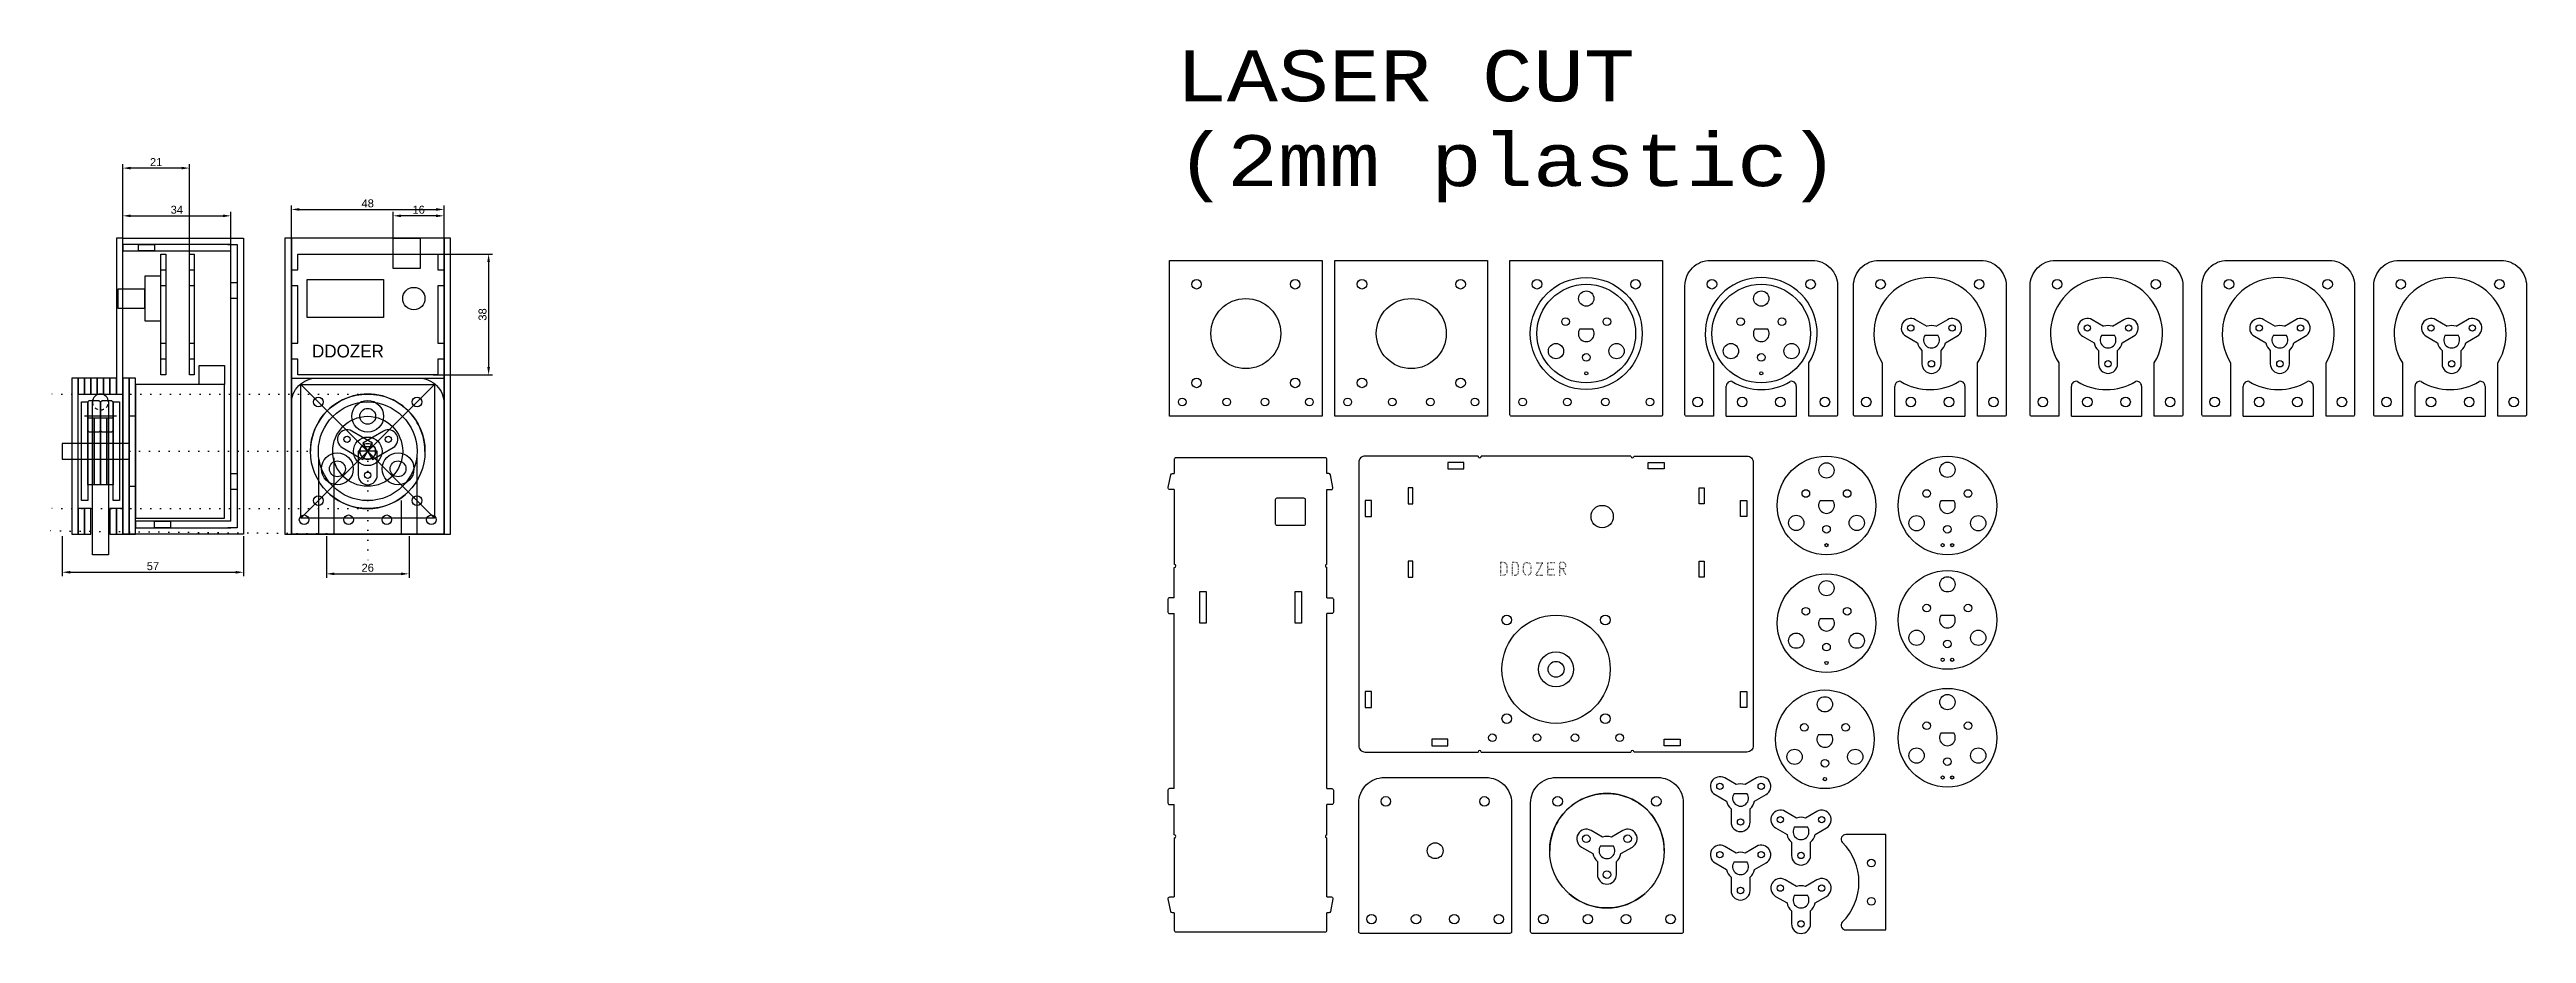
# Model space of a CAD drawing. Header units: millimetres. Extents: x 806 to 1585, y 1127 to 1405.
import ezdxf

# ---------------------------------------------------------------- set-up
doc = ezdxf.new("R2010")
doc.units = ezdxf.units.MM
doc.linetypes.add('ACAD_ISO07W100', pattern=[3, 0, -3])
doc.linetypes.add('JIS_02_1.0', pattern=[2, 1, -1])
for name, color, linetype in [('Body', 7, 'Continuous'), ('ELECTRICAL', 3, 'Continuous'), ('GLASS', 4, 'Continuous'), ('PUMP', 1, 'Continuous'), ('PVC', 253, 'Continuous')]:
    doc.layers.add(name, color=color, linetype=linetype)
doc.styles.get("Standard").update_dxf_attribs({"font": 'arial.ttf'})
doc.dimstyles.new('ISO-25', dxfattribs={"dimtxt": 2.5, "dimasz": 2.5, "dimexe": 1.25, "dimexo": 0.625, "dimtad": 1, "dimtxsty": 'Standard', "dimcen": 2.5, "dimadec": 0, "dimazin": 0, "dimtfac": 1, "dimtmove": 0, "dimatfit": 3, "dimfxl": 1, "dimarcsym": 0})

# ---------------------------------------------------------------- blocks, each defined once
blk = doc.blocks.new('*U28')
at = {"layer": 'PVC', "linetype": 'ByBlock'}
for radius in [5, 2.5]:
    blk.add_circle((0, 0), radius, dxfattribs=at)
blk = doc.blocks.new('*U29')
at = {"layer": 'PVC', "color": 0, "linetype": 'ByBlock', "lineweight": -2, "transparency": 16777216}
blk.add_blockref('*U28', (906, 1290), dxfattribs=at)
for p, rotation in [((896.47, 1273.5), 120), ((915.53, 1273.5), 240)]:
    blk.add_blockref('*U28', p, dxfattribs=dict(at, rotation=rotation))
blk = doc.blocks.new('*D51')
at = {"layer": 'Defpoints', "color": 0, "linetype": 'ByBlock', "lineweight": -2, "transparency": 16777216}
for p, q in [((829, 1338.62), (829, 1369.25)), ((847.5, 1368), (831.5, 1368)), ((850, 1338.62), (850, 1369.25))]:
    blk.add_line(p, q, dxfattribs=at)
at = {"layer": 'Defpoints', "color": 0, "linetype": 'ByBlock', "transparency": 16777216}
for p in [(829, 1368), (829, 1338), (850, 1338)]:
    blk.add_point(p, dxfattribs=at)
for points in [[(831.5, 1368.42), (831.5, 1367.58), (829, 1368)], [(847.5, 1368.42), (847.5, 1367.58), (850, 1368)]]:
    blk.add_solid(points, dxfattribs=at)
at = {"layer": 'Defpoints', "color": 0, "linetype": 'ByBlock', "transparency": 16777216, "insert": (839.5, 1369.88), "char_height": 2.5, "attachment_point": 5}
blk.add_mtext('21', dxfattribs=at)
blk = doc.blocks.new('*D52')
at = {"layer": 'Defpoints', "color": 0, "linetype": 'ByBlock', "lineweight": -2, "transparency": 16777216}
for p, q in [((882, 1345.62), (882, 1356.25)), ((884.5, 1355), (927.5, 1355)), ((930, 1345.62), (930, 1356.25))]:
    blk.add_line(p, q, dxfattribs=at)
at = {"layer": 'Defpoints', "color": 0, "linetype": 'ByBlock', "transparency": 16777216}
for p in [(930, 1355), (882, 1345), (930, 1345)]:
    blk.add_point(p, dxfattribs=at)
for points in [[(884.5, 1355.42), (884.5, 1354.58), (882, 1355)], [(927.5, 1355.42), (927.5, 1354.58), (930, 1355)]]:
    blk.add_solid(points, dxfattribs=at)
at = {"layer": 'Defpoints', "color": 0, "linetype": 'ByBlock', "transparency": 16777216, "insert": (906, 1356.9), "char_height": 2.5, "attachment_point": 5}
blk.add_mtext('48', dxfattribs=at)
blk = doc.blocks.new('*D53')
at = {"layer": 'Defpoints', "color": 0, "linetype": 'ByBlock', "lineweight": -2, "transparency": 16777216}
for p, q in [((926.62, 1341), (945.25, 1341)), ((944, 1338.5), (944, 1305.5)), ((926.62, 1303), (945.25, 1303))]:
    blk.add_line(p, q, dxfattribs=at)
at = {"layer": 'Defpoints', "color": 0, "linetype": 'ByBlock', "transparency": 16777216}
for p in [(926, 1341), (926, 1303), (944, 1303)]:
    blk.add_point(p, dxfattribs=at)
for points in [[(943.58, 1338.5), (944.42, 1338.5), (944, 1341)], [(943.58, 1305.5), (944.42, 1305.5), (944, 1303)]]:
    blk.add_solid(points, dxfattribs=at)
at = {"layer": 'Defpoints', "color": 0, "linetype": 'ByBlock', "transparency": 16777216, "insert": (942.1, 1322), "char_height": 2.5, "attachment_point": 5, "rotation": 90}
blk.add_mtext('38', dxfattribs=at)
blk = doc.blocks.new('*D54')
at = {"layer": 'Defpoints', "color": 0, "linetype": 'ByBlock', "lineweight": -2, "transparency": 16777216}
for p, q in [((914, 1345.12), (914, 1354.25)), ((927.5, 1353), (916.5, 1353)), ((930, 1345.12), (930, 1354.25))]:
    blk.add_line(p, q, dxfattribs=at)
at = {"layer": 'Defpoints', "color": 0, "linetype": 'ByBlock', "transparency": 16777216}
for p in [(914, 1353), (914, 1344.5), (930, 1344.5)]:
    blk.add_point(p, dxfattribs=at)
for points in [[(916.5, 1353.42), (916.5, 1352.58), (914, 1353)], [(927.5, 1353.42), (927.5, 1352.58), (930, 1353)]]:
    blk.add_solid(points, dxfattribs=at)
at = {"layer": 'Defpoints', "color": 0, "linetype": 'ByBlock', "transparency": 16777216, "insert": (922, 1354.9), "char_height": 2.5, "attachment_point": 5}
blk.add_mtext('16', dxfattribs=at)
blk = doc.blocks.new('*D57')
at = {"layer": 'Defpoints', "color": 0, "linetype": 'ByBlock', "transparency": 16777216}
for p in [(863, 1353), (829, 1339), (863, 1339)]:
    blk.add_point(p, dxfattribs=at)
at = {"layer": 'GLASS', "color": 0, "linetype": 'ByBlock', "lineweight": -2, "transparency": 16777216}
for p, q in [((829, 1339.62), (829, 1354.25)), ((831.5, 1353), (860.5, 1353)), ((863, 1339.62), (863, 1354.25))]:
    blk.add_line(p, q, dxfattribs=at)
at = {"layer": 'GLASS', "color": 0, "linetype": 'ByBlock', "transparency": 16777216}
for points in [[(831.5, 1353.42), (831.5, 1352.58), (829, 1353)], [(860.5, 1353.42), (860.5, 1352.58), (863, 1353)]]:
    blk.add_solid(points, dxfattribs=at)
at = {"layer": 'GLASS', "color": 0, "linetype": 'ByBlock', "transparency": 16777216, "insert": (846, 1354.9), "char_height": 2.5, "attachment_point": 5}
blk.add_mtext('34', dxfattribs=at)
blk = doc.blocks.new('*U66')
at = {"layer": 'PUMP', "linetype": 'ByBlock'}
blk.add_line((0, 0), (-0.1, 0), dxfattribs=at)
blk = doc.blocks.new('*U67')
at = {"layer": 'GLASS', "color": 0, "linetype": 'ByBlock', "lineweight": -2, "transparency": 16777216}
for p in [(888.58, 1151.92), (888.98, 1151.92), (889.38, 1151.92)]:
    blk.add_blockref('*U66', p, dxfattribs=at)
for p, rotation in [((888.51, 1151.6), 90), ((888.51, 1151.2), 90), ((888.51, 1150.8), 90), ((888.51, 1150.4), 90), ((888.51, 1150), 90), ((888.51, 1149.6), 90), ((888.51, 1149.2), 90), ((888.51, 1148.8), 90), ((888.51, 1148.4), 90), ((888.51, 1148), 90), ((889.26, 1148), 180), ((889.66, 1148.01), 199.617879408115), ((889.78, 1151.87), 340.310247391913), ((890.03, 1148.14), 199.617879408115), ((890.15, 1151.74), 340.310247391913), ((890.36, 1148.36), 225.1134568408291), ((890.43, 1151.46), 299.1295564870068), ((890.56, 1148.7), 240.9240168797108), ((890.58, 1151.1), 270), ((890.58, 1150.7), 270), ((890.58, 1150.3), 270), ((890.58, 1149.9), 270), ((890.58, 1149.5), 270), ((890.58, 1149.1), 270)]:
    blk.add_blockref('*U66', p, dxfattribs=dict(at, rotation=rotation))
blk = doc.blocks.new('*U68')
at = {"layer": 'PUMP', "linetype": 'ByBlock'}
blk.add_line((0, 0.1), (0, 0), dxfattribs=at)
blk = doc.blocks.new('*U69')
at = {"layer": 'GLASS', "color": 0, "linetype": 'ByBlock', "lineweight": -2, "transparency": 16777216}
for p in [(892.15, 1151.6), (892.15, 1151.2), (892.15, 1150.8), (892.15, 1150.4), (892.15, 1150), (892.15, 1149.6), (892.15, 1149.2), (892.15, 1148.8), (892.15, 1148.4), (892.15, 1148)]:
    blk.add_blockref('*U68', p, dxfattribs=at)
for p, rotation in [((892.23, 1151.92), 270), ((892.63, 1151.92), 270), ((892.9, 1148), 90.00000000000014), ((893.03, 1151.92), 270), ((893.3, 1148.01), 109.6178794081151), ((893.42, 1151.87), 250.3102473919131), ((893.68, 1148.14), 109.6178794081151), ((893.8, 1151.74), 250.3102473919131), ((894, 1148.36), 135.0000000000001), ((894.07, 1151.46), 209.0331690909023), ((894.2, 1148.7), 151.0202923020782), ((894.23, 1151.1), 180), ((894.23, 1150.7), 180), ((894.23, 1150.3), 180), ((894.23, 1149.9), 180), ((894.23, 1149.5), 180), ((894.23, 1149.1), 180)]:
    blk.add_blockref('*U68', p, dxfattribs=dict(at, rotation=rotation))
blk = doc.blocks.new('*U70')
at = {"layer": 'PUMP', "linetype": 'ByBlock'}
blk.add_line((0, 0), (0.09, 0.03), dxfattribs=at)
blk = doc.blocks.new('*U71')
at = {"layer": 'GLASS', "color": 0, "linetype": 'ByBlock', "lineweight": -2, "transparency": 16777216}
for p, rotation in [((895.8, 1150.7), 90.00000000000001), ((895.8, 1150.3), 90.00000000000001), ((895.8, 1149.9), 90.00000000000001), ((895.8, 1149.5), 90.00000000000001), ((895.8, 1149.1), 90.00000000000001), ((895.83, 1151.09), 70.31024739191305), ((895.88, 1148.71), 109.689752608087), ((895.97, 1151.47), 70.31024739191305), ((896.03, 1148.35), 134.886543159171), ((896.24, 1151.75), 19.68975260808699), ((896.36, 1148.14), 160.382120591885), ((896.62, 1151.88), 19.68975260808699), ((896.74, 1148), 160.382120591885), ((897.28, 1148.07), 199.617879408115), ((897.39, 1151.81), 340.310247391913), ((897.65, 1148.21), 225.1134568408457), ((897.74, 1151.63), 314.8865431591543), ((897.88, 1148.53), 250.3102473919131), ((897.92, 1151.28), 289.689752608087), ((898.02, 1148.9), 250.3102473919131), ((898.03, 1150.9), 270), ((898.03, 1150.5), 270), ((898.03, 1150.1), 270), ((898.03, 1149.7), 270), ((898.03, 1149.3), 270)]:
    blk.add_blockref('*U70', p, dxfattribs=dict(at, rotation=rotation))
blk.add_blockref('*U70', (897.01, 1151.92), dxfattribs=at)
blk = doc.blocks.new('*U72')
at = {"layer": 'PUMP', "linetype": 'ByBlock'}
blk.add_line((0.1, -0.02), (0.2, -0.02), dxfattribs=at)
blk = doc.blocks.new('*U73')
at = {"layer": 'GLASS', "color": 0, "linetype": 'ByBlock', "lineweight": -2, "transparency": 16777216, "rotation": 240.335777341579}
for p in [(899.77, 1148.3), (899.97, 1148.65), (900.16, 1149), (900.36, 1149.34), (900.56, 1149.69), (900.76, 1150.04), (900.96, 1150.39), (901.15, 1150.73), (901.35, 1151.08), (901.55, 1151.43), (901.75, 1151.78)]:
    blk.add_blockref('*U72', p, dxfattribs=at)
at = {"layer": 'GLASS', "color": 0, "linetype": 'ByBlock', "lineweight": -2, "transparency": 16777216}
for p in [(899.6, 1151.92), (899.65, 1148), (900, 1151.92), (900.05, 1148), (900.4, 1151.92), (900.45, 1148), (900.8, 1151.92), (900.85, 1148), (901.2, 1151.92), (901.25, 1148), (901.6, 1151.92), (901.65, 1148)]:
    blk.add_blockref('*U72', p, dxfattribs=at)
blk = doc.blocks.new('*U58')
at = {"layer": 'PUMP', "linetype": 'ByBlock'}
blk.add_line((0.1, 0), (0, 0), dxfattribs=at)
blk = doc.blocks.new('*U59')
at = {"layer": 'GLASS', "color": 0, "linetype": 'ByBlock', "lineweight": -2, "transparency": 16777216}
for p, rotation in [((903.47, 1151.92), 180), ((903.4, 1151.6), 270), ((903.4, 1151.2), 270), ((903.4, 1150.8), 270), ((903.4, 1150.4), 270), ((903.4, 1150), 270), ((903.4, 1149.6), 270), ((903.4, 1149.2), 270), ((903.4, 1148.8), 270), ((903.4, 1148.4), 270), ((903.87, 1151.92), 180), ((904.27, 1151.92), 180), ((904.67, 1151.92), 180), ((905.07, 1151.92), 180), ((905.47, 1151.92), 180)]:
    blk.add_blockref('*U58', p, dxfattribs=dict(at, rotation=rotation))
for p in [(903.4, 1148), (903.8, 1148), (904.2, 1148), (904.6, 1148), (905, 1148), (905.4, 1148)]:
    blk.add_blockref('*U58', p, dxfattribs=at)
blk = doc.blocks.new('*U60')
at = {"layer": 'PUMP', "linetype": 'ByBlock'}
blk.add_line((0.1, 0.02), (0.2, 0.02), dxfattribs=at)
blk = doc.blocks.new('*U61')
at = {"layer": 'GLASS', "color": 0, "linetype": 'ByBlock', "lineweight": -2, "transparency": 16777216}
for p in [(903.4, 1149.88), (903.8, 1149.88), (904.2, 1149.88), (904.6, 1149.88), (905, 1149.88)]:
    blk.add_blockref('*U60', p, dxfattribs=at)
blk = doc.blocks.new('*U62')
at = {"layer": 'PUMP', "linetype": 'ByBlock'}
blk.add_line((0, 0), (-0.1, 0), dxfattribs=at)
blk = doc.blocks.new('*U63')
at = {"layer": 'GLASS', "color": 0, "linetype": 'ByBlock', "lineweight": -2, "transparency": 16777216}
for p in [(907.12, 1151.92), (907.52, 1151.92), (907.92, 1151.92), (908.32, 1151.92)]:
    blk.add_blockref('*U62', p, dxfattribs=at)
for p, rotation in [((907.04, 1151.6), 90), ((907.04, 1151.2), 90), ((907.04, 1150.8), 90), ((907.04, 1150.4), 90), ((907.04, 1150), 90), ((907.04, 1149.6), 90), ((907.04, 1149.2), 90), ((907.04, 1148.8), 90), ((907.04, 1148.4), 90), ((907.04, 1148), 90), ((907.31, 1150.04), 180), ((907.71, 1150.04), 180), ((908.11, 1150.04), 180), ((908.49, 1150.12), 209.0759831202894), ((908.67, 1151.73), 330.9240168797107), ((908.81, 1150.36), 225.1134568408457), ((908.93, 1151.44), 299.1295564870068), ((909.03, 1150.69), 240.8704435129932), ((909.08, 1151.08), 270)]:
    blk.add_blockref('*U62', p, dxfattribs=dict(at, rotation=rotation))
blk = doc.blocks.new('*U64')
at = {"layer": 'PUMP', "linetype": 'ByBlock'}
blk.add_line((0, 0), (-0.1, 0.1), dxfattribs=at)
blk = doc.blocks.new('*U65')
at = {"layer": 'GLASS', "color": 0, "linetype": 'ByBlock', "lineweight": -2, "transparency": 16777216, "rotation": 180.5331100671386}
for p in [(907.98, 1150.04), (908.17, 1149.69), (908.36, 1149.34), (908.55, 1148.98), (908.74, 1148.63), (908.93, 1148.28)]:
    blk.add_blockref('*U64', p, dxfattribs=at)
blk = doc.blocks.new('*D85')
at = {"layer": 'Defpoints', "color": 0, "linetype": 'ByBlock', "transparency": 16777216}
for p in [(810, 1253), (867, 1253), (867, 1241)]:
    blk.add_point(p, dxfattribs=at)
at = {"layer": 'GLASS', "color": 0, "linetype": 'ByBlock', "lineweight": -2, "transparency": 16777216}
for p, q in [((810, 1252.38), (810, 1239.75)), ((867, 1252.38), (867, 1239.75)), ((812.5, 1241), (864.5, 1241))]:
    blk.add_line(p, q, dxfattribs=at)
at = {"layer": 'GLASS', "color": 0, "linetype": 'ByBlock', "transparency": 16777216}
for points in [[(812.5, 1241.42), (812.5, 1240.58), (810, 1241)], [(864.5, 1241.42), (864.5, 1240.58), (867, 1241)]]:
    blk.add_solid(points, dxfattribs=at)
at = {"layer": 'GLASS', "color": 0, "linetype": 'ByBlock', "transparency": 16777216, "insert": (838.5, 1242.9), "char_height": 2.5, "attachment_point": 5}
blk.add_mtext('57', dxfattribs=at)
blk = doc.blocks.new('*D86')
at = {"layer": 'Defpoints', "color": 0, "linetype": 'ByBlock', "transparency": 16777216}
for p in [(893, 1253), (919, 1253), (919, 1240.5)]:
    blk.add_point(p, dxfattribs=at)
at = {"layer": 'GLASS', "color": 0, "linetype": 'ByBlock', "lineweight": -2, "transparency": 16777216}
for p, q in [((893, 1252.38), (893, 1239.25)), ((919, 1252.38), (919, 1239.25)), ((895.5, 1240.5), (916.5, 1240.5))]:
    blk.add_line(p, q, dxfattribs=at)
at = {"layer": 'GLASS', "color": 0, "linetype": 'ByBlock', "transparency": 16777216}
for points in [[(895.5, 1240.92), (895.5, 1240.08), (893, 1240.5)], [(916.5, 1240.92), (916.5, 1240.08), (919, 1240.5)]]:
    blk.add_solid(points, dxfattribs=at)
at = {"layer": 'GLASS', "color": 0, "linetype": 'ByBlock', "transparency": 16777216, "insert": (906, 1242.4), "char_height": 2.5, "attachment_point": 5}
blk.add_mtext('26', dxfattribs=at)

msp = doc.modelspace()

# ---------------------------------------------------------------- linework, layer by layer
at = {"layer": 'Body', "linetype": 'ByBlock'}
msp.add_lwpolyline([(824.5, 1294.5), (824.5, 1246.5), (819.5, 1246.5), (819.5, 1294.5)], dxfattribs=at)
msp.add_arc((822, 1294.5), 2.5, 0, 180, dxfattribs=at)
at = {"layer": 'Body', "linetype": 'JIS_02_1.0'}
msp.add_arc((822, 1294.5), 2.5, 180, 0, dxfattribs=at)
at = {"layer": 'ELECTRICAL', "linetype": 'ByBlock'}
for points in [[(842.5, 1303), (841, 1303), (841, 1341), (842.5, 1341)], [(851.5, 1303), (850, 1303), (850, 1341), (851.5, 1341)], [(922.5, 1336.5), (914, 1336.5), (914, 1346), (922.5, 1346)], [(841, 1334), (836, 1334), (836, 1320), (841, 1320)], [(841, 1336), (842.5, 1336), (842.5, 1331), (841, 1331)], [(850, 1336), (851.5, 1336), (851.5, 1331), (850, 1331)], [(836, 1330), (827.5, 1330), (827.5, 1324), (836, 1324)], [(841, 1313), (842.5, 1313), (842.5, 1308), (841, 1308)], [(850, 1313), (851.5, 1313), (851.5, 1308), (850, 1308)]]:
    msp.add_lwpolyline(points, close=True, dxfattribs=at)
for points in [[(884, 1336), (884, 1341), (928, 1341), (928, 1336)], [(884, 1331), (882, 1331), (882, 1336), (884, 1336)], [(928, 1336), (930, 1336), (930, 1331), (928, 1331)], [(884, 1313), (884, 1331)], [(928, 1331), (928, 1313)], [(884, 1308), (882, 1308), (882, 1313), (884, 1313)], [(928, 1308), (928, 1303), (884, 1303), (884, 1308)], [(928, 1313), (930, 1313), (930, 1308), (928, 1308)]]:
    msp.add_lwpolyline(points, dxfattribs=at)
msp.add_circle((920.5, 1327), 3.5, dxfattribs=at)
at = {"layer": 'GLASS', "linetype": 'ByBlock'}
for p, q in [((1287, 1317.5), (1291, 1317.5)), ((1342, 1317.5), (1346, 1317.5)), ((1395.495, 1315.5), (1399.495, 1315.5)), ((1450.995, 1315.5), (1454.995, 1315.5)), ((1504.995, 1315.5), (1508.995, 1315.5)), ((1558.995, 1315.5), (1562.995, 1315.5)), ((904, 1280.5), (908, 1280.5)), ((1362.5, 1263.5), (1366.5, 1263.5)), ((1400.5, 1263.5), (1404.5, 1263.5)), ((1362.5, 1226.5), (1366.5, 1226.5)), ((1400.5, 1227.5), (1404.5, 1227.5)), ((1362, 1190), (1366, 1190)), ((1400.5, 1190.5), (1404.5, 1190.5)), ((1335.495, 1171.5), (1339.495, 1171.5)), ((1354.495, 1161), (1358.495, 1161)), ((1293.495, 1155), (1297.495, 1155)), ((1383.1, 1158.6), (1370.6, 1158.6)), ((1335.495, 1150), (1339.495, 1150)), ((1354.495, 1139.5), (1358.495, 1139.5))]:
    msp.add_line(p, q, dxfattribs=at)
at = {"layer": 'GLASS', "linetype": 'ACAD_ISO07W100'}
for p, q in [((906, 1297), (806.5, 1297)), ((906, 1279), (906, 1244.5)), ((905.5, 1253), (806, 1254)), ((906, 1261), (806.5, 1261))]:
    msp.add_line(p, q, dxfattribs=at)
at = {"layer": 'GLASS', "linetype": 'ByBlock'}
for points in [[(829, 1346), (827, 1346), (827, 1297), (829, 1297)], [(829, 1346), (867, 1346), (867, 1253), (829, 1253)], [(834, 1344), (839, 1344), (839, 1342), (834, 1342)], [(882, 1346), (880, 1346), (880, 1253), (882, 1253)], [(882, 1253), (930, 1253), (930, 1346), (882, 1346)], [(932, 1346), (930, 1346), (930, 1253), (932, 1253)], [(863, 1332), (865, 1332), (865, 1327), (863, 1327)], [(887, 1333), (911, 1333), (911, 1321), (887, 1321)], [(815, 1302), (813, 1302), (813, 1253), (815, 1253)], [(817, 1302), (815, 1302), (815, 1297), (817, 1297)], [(819, 1302), (817, 1302), (817, 1297), (819, 1297)], [(821, 1302), (819, 1302), (819, 1297), (821, 1297)], [(823, 1302), (821, 1302), (821, 1297), (823, 1297)], [(825, 1302), (823, 1302), (823, 1297), (825, 1297)], [(827, 1302), (825, 1302), (825, 1297), (827, 1297)], [(831, 1302), (829, 1302), (829, 1253), (831, 1253)], [(833, 1302), (831, 1302), (831, 1253), (833, 1253)], [(816, 1294.5), (818, 1294.5), (818, 1263.5), (816, 1263.5)], [(826, 1294.5), (828, 1294.5), (828, 1263.5), (826, 1263.5)], [(820, 1268.5), (818, 1268.5), (818, 1289.5), (820, 1289.5)], [(822, 1268.5), (820, 1268.5), (820, 1289.5), (822, 1289.5)], [(824, 1268.5), (822, 1268.5), (822, 1289.5), (824, 1289.5)], [(826, 1268.5), (824, 1268.5), (824, 1289.5), (826, 1289.5)], [(863, 1272), (865, 1272), (865, 1267), (863, 1267)], [(1250.5, 1275.5), (1245.5, 1275.5), (1245.5, 1273.5), (1250.5, 1273.5)], [(1308.5, 1275.5), (1313.5, 1275.5), (1313.5, 1273.5), (1308.5, 1273.5)], [(1221.5, 1263.5), (1219.5, 1263.5), (1219.5, 1258.5), (1221.5, 1258.5)], [(1234.5, 1267.5), (1233, 1267.5), (1233, 1262.5), (1234.5, 1262.5)], [(1324.5, 1267.5), (1326, 1267.5), (1326, 1262.5), (1324.5, 1262.5)], [(1337.5, 1263.5), (1339.5, 1263.5), (1339.5, 1258.5), (1337.5, 1258.5)], [(817, 1261), (815, 1261), (815, 1253), (817, 1253)], [(819, 1261), (817, 1261), (817, 1253), (819, 1253)], [(827, 1261), (825, 1261), (825, 1253), (827, 1253)], [(829, 1261), (827, 1261), (827, 1253), (829, 1253)], [(839, 1257), (844, 1257), (844, 1255), (839, 1255)], [(1234.5, 1244.5), (1233, 1244.5), (1233, 1239.5), (1234.5, 1239.5)], [(1324.5, 1244.5), (1326, 1244.5), (1326, 1239.5), (1324.5, 1239.5)], [(1167.5, 1235), (1169.5, 1235), (1169.5, 1225), (1167.5, 1225)], [(1197.5, 1235), (1199.5, 1235), (1199.5, 1225), (1197.5, 1225)], [(1221.5, 1203.5), (1219.5, 1203.5), (1219.5, 1198.5), (1221.5, 1198.5)], [(1337.5, 1203.5), (1339.5, 1203.5), (1339.5, 1198.5), (1337.5, 1198.5)], [(1245.5, 1188.5), (1240.5, 1188.5), (1240.5, 1186.5), (1245.5, 1186.5)], [(1313.5, 1188.5), (1318.5, 1188.5), (1318.5, 1186.5), (1313.5, 1186.5)]]:
    msp.add_lwpolyline(points, close=True, dxfattribs=at)
for points in [[(863, 1344), (829, 1344), (829, 1342), (863, 1342)], [(862, 1344), (865, 1344), (865, 1255), (862, 1255)], [(863, 1257), (863, 1342)], [(1158, 1301), (1158, 1339), (1206, 1339), (1206, 1301)], [(1210, 1301), (1210, 1339), (1258, 1339), (1258, 1301)], [(1265, 1301), (1265, 1339), (1313, 1339), (1313, 1301)], [(1396.09, 1318.275), (1392.5, 1320.348)], [(1402.49, 1320.348), (1398.9, 1318.275)], [(1451.59, 1318.275), (1448, 1320.348)], [(1457.99, 1320.348), (1454.4, 1318.275)], [(1505.59, 1318.275), (1502, 1320.348)], [(1511.99, 1320.348), (1508.4, 1318.275)], [(1559.59, 1318.275), (1556, 1320.348)], [(1565.99, 1320.348), (1562.4, 1318.275)], [(1389.5, 1315.152), (1393.09, 1313.079)], [(1394.495, 1310.646), (1394.495, 1306.5)], [(1400.495, 1306.5), (1400.495, 1310.646)], [(1401.9, 1313.079), (1405.49, 1315.152)], [(1445, 1315.152), (1448.59, 1313.079)], [(1449.995, 1310.646), (1449.995, 1306.5)], [(1455.995, 1306.5), (1455.995, 1310.646)], [(1457.4, 1313.079), (1460.99, 1315.152)], [(1499, 1315.152), (1502.59, 1313.079)], [(1503.995, 1310.646), (1503.995, 1306.5)], [(1509.995, 1306.5), (1509.995, 1310.646)], [(1511.4, 1313.079), (1514.99, 1315.152)], [(1553, 1315.152), (1556.59, 1313.079)], [(1557.995, 1310.646), (1557.995, 1306.5)], [(1563.995, 1306.5), (1563.995, 1310.646)], [(1565.4, 1313.079), (1568.99, 1315.152)], [(882, 1264), (882, 1302), (930, 1302), (930, 1264)], [(1203.5, 1290), (1158, 1290), (1158, 1301), (1158, 1301)], [(1206, 1301), (1206, 1301), (1206, 1290), (1203, 1290)], [(1255.5, 1290), (1210, 1290), (1210, 1301), (1210, 1301)], [(1258, 1301), (1258, 1301), (1258, 1290), (1255, 1290)], [(1329, 1306.793), (1329, 1290)], [(1359, 1290), (1359, 1306.793)], [(1382, 1306.793), (1382, 1290)], [(1412, 1290), (1412, 1306.793)], [(1437.5, 1306.793), (1437.5, 1290)], [(1467.5, 1290), (1467.5, 1306.793)], [(1491.5, 1306.793), (1491.5, 1290)], [(1521.5, 1290), (1521.5, 1306.793)], [(1545.5, 1306.793), (1545.5, 1290)], [(1575.5, 1290), (1575.5, 1306.793)], [(1333, 1290), (1333, 1299.5)], [(1355, 1299.5), (1355, 1290)], [(1386, 1290), (1386, 1299.5)], [(1408, 1299.5), (1408, 1290)], [(1441.5, 1290), (1441.5, 1299.5)], [(1463.5, 1299.5), (1463.5, 1290)], [(1495.5, 1290), (1495.5, 1299.5)], [(1517.5, 1299.5), (1517.5, 1290)], [(1549.5, 1290), (1549.5, 1299.5)], [(1571.5, 1299.5), (1571.5, 1290)], [(898.005, 1280.152), (904.5, 1276.402), (907.5, 1281.598), (901.005, 1285.348)], [(910.995, 1285.348), (904.5, 1281.598), (907.5, 1276.402), (913.995, 1280.152)], [(1306, 1290), (1306, 1290)], [(1306, 1290), (1306, 1290)], [(1333, 1290), (1355, 1290)], [(1386, 1290), (1408, 1290)], [(1441.5, 1290), (1463.5, 1290)], [(1495.5, 1290), (1517.5, 1290)], [(1549.5, 1290), (1571.5, 1290)], [(890.5, 1277), (890.5, 1253), (895.5, 1253), (895.5, 1277)], [(909, 1271.5), (909, 1279), (903, 1279), (903, 1271.5)], [(916.5, 1263.584), (916.5, 1253), (921.5, 1253), (921.5, 1277)], [(1303, 1277.5), (1256, 1277.5)], [(1303.5, 1277.5), (1303.5, 1277.5)], [(1159.5, 1267), (1159.5, 1243.5)], [(1207.5, 1243.5), (1207.5, 1267)], [(863, 1257), (833, 1257), (833, 1255), (863, 1255)], [(1159.5, 1233), (1159.5, 1242.5)], [(1207.5, 1233), (1207.5, 1242.5)], [(1159.5, 1173), (1159.5, 1228)], [(1207.5, 1173), (1207.5, 1228)], [(1255.5, 1184.5), (1255.5, 1184.5), (1255.5, 1184.505)], [(1256, 1184.5), (1303, 1184.5)], [(1303.5, 1184.5), (1303.5, 1184.5)], [(1336.09, 1174.275), (1332.5, 1176.348)], [(1342.49, 1176.348), (1338.9, 1174.275)], [(1159.5, 1158.5), (1159.5, 1168)], [(1207.5, 1158.5), (1207.5, 1168)], [(1329.5, 1171.152), (1333.09, 1169.079)], [(1341.9, 1169.079), (1345.49, 1171.152)], [(1334.495, 1166.646), (1334.495, 1162.5)], [(1340.495, 1162.5), (1340.495, 1166.646)], [(1348.5, 1160.652), (1352.09, 1158.579)], [(1355.09, 1163.775), (1351.5, 1165.848)], [(1361.49, 1165.848), (1357.9, 1163.775)], [(1360.9, 1158.579), (1364.49, 1160.652)], [(1159.5, 1157.5), (1159.5, 1139)], [(1207.5, 1139), (1207.5, 1157.5)], [(1287.5, 1154.652), (1291.09, 1152.579)], [(1294.09, 1157.775), (1290.5, 1159.848)], [(1300.49, 1159.848), (1296.9, 1157.775)], [(1299.9, 1152.579), (1303.49, 1154.652)], [(1336.09, 1152.775), (1332.5, 1154.848)], [(1342.49, 1154.848), (1338.9, 1152.775)], [(1353.495, 1156.146), (1353.495, 1152)], [(1359.495, 1152), (1359.495, 1156.146)], [(1370.596, 1128.6), (1383.1, 1128.6), (1383.1, 1158.6)], [(1292.495, 1150.146), (1292.495, 1146)], [(1298.495, 1146), (1298.495, 1150.146)], [(1329.5, 1149.652), (1333.09, 1147.579)], [(1334.495, 1145.146), (1334.495, 1141)], [(1340.495, 1141), (1340.495, 1145.146)], [(1341.9, 1147.579), (1345.49, 1149.652)], [(1348.5, 1139.152), (1352.09, 1137.079)], [(1355.09, 1142.275), (1351.5, 1144.348)], [(1361.49, 1144.348), (1357.9, 1142.275)], [(1360.9, 1137.079), (1364.49, 1139.152)], [(1353.495, 1134.646), (1353.495, 1130.5)], [(1359.495, 1130.5), (1359.495, 1134.646)]]:
    msp.add_lwpolyline(points, dxfattribs=at)
for points in [[(1329, 1290), (1320.5, 1290, -0.4142136), (1320, 1290.5), (1320, 1331, -0.4142136), (1328, 1339), (1360, 1339, -0.4142136), (1368, 1331), (1368, 1290.5, -0.4142136), (1367.5, 1290), (1359, 1290)], [(1382, 1290), (1373.5, 1290, -0.4142136), (1373, 1290.5), (1373, 1331, -0.4142136), (1381, 1339), (1413, 1339, -0.4142136), (1421, 1331), (1421, 1290.5, -0.4142136), (1420.5, 1290), (1412, 1290)], [(1437.5, 1290), (1429, 1290, -0.4142136), (1428.5, 1290.5), (1428.5, 1331, -0.4142136), (1436.5, 1339), (1468.5, 1339, -0.4142136), (1476.5, 1331), (1476.5, 1290.5, -0.4142136), (1476, 1290), (1467.5, 1290)], [(1491.5, 1290), (1483, 1290, -0.4142136), (1482.5, 1290.5), (1482.5, 1331, -0.4142136), (1490.5, 1339), (1522.5, 1339, -0.4142136), (1530.5, 1331), (1530.5, 1290.5, -0.4142136), (1530, 1290), (1521.5, 1290)], [(1545.5, 1290), (1537, 1290, -0.4142136), (1536.5, 1290.5), (1536.5, 1331, -0.4142136), (1544.5, 1339), (1576.5, 1339, -0.4142136), (1584.5, 1331), (1584.5, 1290.5, -0.4142136), (1584, 1290), (1575.5, 1290)], [(1305, 1290), (1265.5, 1290, -0.4142136), (1265, 1290.5), (1265, 1301), (1265, 1301)], [(1313, 1301), (1313, 1301), (1313, 1290.5, -0.4142136), (1312.5, 1290), (1305, 1290)], [(1207.5, 1272), (1207.5, 1276.5, 0.4142136), (1207, 1277), (1160, 1277, 0.4142136), (1159.5, 1276.5), (1159.5, 1272)], [(1255, 1277.5), (1219.5, 1277.5, 0.4142136), (1217.5, 1275.5), (1217.5, 1186.5, 0.4142136), (1219.5, 1184.5), (1255, 1184.5)], [(1304, 1277.5), (1339.5, 1277.5, -0.4142136), (1341.5, 1275.5), (1341.5, 1186.5, -0.4142136), (1339.5, 1184.5), (1304, 1184.5)], [(1159.5, 1267), (1158.11, 1267, -0.4732847), (1157.62, 1267.598), (1158.42, 1271.598, -0.3575109), (1158.91, 1272), (1159.5, 1272)], [(1207.5, 1267), (1208.89, 1267, 0.4732847), (1209.38, 1267.598), (1208.58, 1271.598, 0.3575109), (1208.09, 1272), (1207.5, 1272)], [(1159.5, 1233), (1158, 1233, 0.4142136), (1157.5, 1232.5), (1157.5, 1228.5, 0.4142136), (1158, 1228), (1159.5, 1228)], [(1207.5, 1233), (1209, 1233, -0.4142136), (1209.5, 1232.5), (1209.5, 1228.5, -0.4142136), (1209, 1228), (1207.5, 1228)], [(1159.5, 1173), (1158, 1173, 0.4142136), (1157.5, 1172.5), (1157.5, 1168.5, 0.4142138), (1158, 1168), (1159.5, 1168)], [(1207.5, 1173), (1209, 1173, -0.4142136), (1209.5, 1172.5), (1209.5, 1168.5, -0.4142138), (1209, 1168), (1207.5, 1168)], [(1159.5, 1134), (1158.91, 1134, -0.3575107), (1158.42, 1134.402), (1157.62, 1138.402, -0.4732849), (1158.11, 1139), (1159.5, 1139)], [(1207.5, 1139), (1208.89, 1139, -0.4732848), (1209.38, 1138.402), (1208.58, 1134.402, -0.3575108), (1208.09, 1134), (1207.5, 1134)], [(1159.5, 1134), (1159.5, 1128.5, 0.4142136), (1160, 1128), (1207, 1128, 0.4142136), (1207.5, 1128.5), (1207.5, 1134)]]:
    msp.add_lwpolyline(points, format="xyb", dxfattribs=at)
for points in [[(890, 1302), (922, 1302, -0.4142136), (930, 1294), (930, 1253), (882, 1253), (882, 1294, -0.4142136)], [(1191.75, 1255.75), (1200.25, 1255.75, 0.4142136), (1200.75, 1256.25), (1200.75, 1263.75, 0.4142136), (1200.25, 1264.25), (1191.75, 1264.25, 0.4142136), (1191.25, 1263.75), (1191.25, 1256.25, 0.4142136)], [(1225.5, 1176.5), (1257.5, 1176.5, -0.4142136), (1265.5, 1168.5), (1265.5, 1128, -0.4142136), (1265, 1127.5), (1218, 1127.5, -0.4142136), (1217.5, 1128), (1217.5, 1168.5, -0.4142136)], [(1279.5, 1176.5), (1311.5, 1176.5, -0.4142136), (1319.5, 1168.5), (1319.5, 1128, -0.4142136), (1319, 1127.5), (1272, 1127.5, -0.4142136), (1271.5, 1128), (1271.5, 1168.5, -0.4142136)]]:
    msp.add_lwpolyline(points, format="xyb", close=True, dxfattribs=at)
for centre, radius in [((1166.5, 1331.5), 1.5), ((1197.5, 1331.5), 1.5), ((1218.5, 1331.5), 1.5), ((1249.5, 1331.5), 1.5), ((1289, 1316), 17.6), ((1273.5, 1331.5), 1.5), ((1289, 1316), 15.5), ((1304.5, 1331.5), 1.5), ((1328.5, 1331.5), 1.5), ((1344, 1316), 15.5), ((1359.5, 1331.5), 1.5), ((1381.5, 1331.5), 1.5), ((1412.5, 1331.5), 1.5), ((1437, 1331.5), 1.5), ((1468, 1331.5), 1.5), ((1491, 1331.5), 1.5), ((1522, 1331.5), 1.5), ((1545, 1331.5), 1.5), ((1576, 1331.5), 1.5), ((920.5, 1327), 3.5), ((1182, 1316), 11), ((1234, 1316), 11), ((1289, 1327), 2.4), ((1344, 1327), 2.4), ((1282.505, 1319.75), 1.2), ((1295.495, 1319.75), 1.2), ((1337.505, 1319.75), 1.2), ((1350.495, 1319.75), 1.2), ((1391, 1317.75), 1), ((1403.99, 1317.75), 1), ((1446.5, 1317.75), 1), ((1459.49, 1317.75), 1), ((1500.5, 1317.75), 1), ((1513.49, 1317.75), 1), ((1554.5, 1317.75), 1), ((1567.49, 1317.75), 1), ((1279.474, 1310.5), 2.4), ((1289, 1308.5), 1.2), ((1298.526, 1310.5), 2.4), ((1334.474, 1310.5), 2.4), ((1344, 1308.5), 1.2), ((1353.526, 1310.5), 2.4), ((1166.5, 1300.5), 1.5), ((1197.5, 1300.5), 1.5), ((1218.5, 1300.5), 1.5), ((1249.5, 1300.5), 1.5), ((1289, 1303.5), 0.5), ((1344, 1303.5), 0.5), ((1397.495, 1306.5), 1), ((1452.995, 1306.5), 1), ((1506.995, 1306.5), 1), ((1560.995, 1306.5), 1), ((906, 1279), 18), ((906, 1279), 15.5), ((906, 1290), 2.5), ((1162, 1294.5), 1.2), ((1176, 1294.5), 1.2), ((1188, 1294.5), 1.2), ((1202, 1294.5), 1.2), ((1214, 1294.5), 1.2), ((1228, 1294.5), 1.2), ((1240, 1294.5), 1.2), ((1254, 1294.5), 1.2), ((1269, 1294.5), 1.2), ((1283, 1294.5), 1.2), ((1295, 1294.5), 1.2), ((1309, 1294.5), 1.2), ((1324, 1294.5), 1.5), ((1338, 1294.5), 1.5), ((1350, 1294.5), 1.5), ((1364, 1294.5), 1.5), ((1377, 1294.5), 1.5), ((1391, 1294.5), 1.5), ((1403, 1294.5), 1.5), ((1417, 1294.5), 1.5), ((1432.5, 1294.5), 1.5), ((1446.5, 1294.5), 1.5), ((1458.5, 1294.5), 1.5), ((1472.5, 1294.5), 1.5), ((1486.5, 1294.5), 1.5), ((1500.5, 1294.5), 1.5), ((1512.5, 1294.5), 1.5), ((1526.5, 1294.5), 1.5), ((1540.5, 1294.5), 1.5), ((1554.5, 1294.5), 1.5), ((1566.5, 1294.5), 1.5), ((1580.5, 1294.5), 1.5), ((899.505, 1282.75), 1), ((906, 1279), 4.5), ((912.495, 1282.75), 1), ((1364.5, 1262), 15.5), ((1402.5, 1262), 15.5), ((896.474, 1273.5), 2.5), ((906, 1271.5), 1), ((915.526, 1273.5), 2.5), ((1364.5, 1273), 2.4), ((1402.5, 1273.2), 2.4), ((1294, 1258.5), 3.5), ((1294, 1258.5), 3.5), ((1358.005, 1265.75), 1.2), ((1370.995, 1265.75), 1.2), ((1396.005, 1265.75), 1.2), ((1408.995, 1265.75), 1.2), ((886, 1257.5), 1.5), ((900, 1257.5), 1.5), ((912, 1257.5), 1.5), ((926, 1257.5), 1.5), ((1354.974, 1256.5), 2.4), ((1364.5, 1254.5), 1.2), ((1374.026, 1256.5), 2.4), ((1392.801, 1256.4), 2.4), ((1402.5, 1254.5), 1.2), ((1412.199, 1256.4), 2.4), ((1364.5, 1249.5), 0.5), ((1401, 1249.5), 0.5), ((1404, 1249.5), 0.5), ((1364.5, 1225), 15.5), ((1364.5, 1236), 2.4), ((1402.5, 1226), 15.5), ((1402.5, 1237.2), 2.4), ((1396.005, 1229.75), 1.2), ((1408.995, 1229.75), 1.2), ((1264, 1226), 1.5), ((1279.5, 1210.5), 17), ((1295, 1226), 1.5), ((1358.005, 1228.75), 1.2), ((1370.995, 1228.75), 1.2), ((1392.801, 1220.4), 2.4), ((1412.199, 1220.4), 2.4), ((1279.5, 1210.5), 5.5), ((1354.974, 1219.5), 2.4), ((1364.5, 1217.5), 1.2), ((1374.026, 1219.5), 2.4), ((1402.5, 1218.5), 1.2), ((1279.5, 1210.5), 2.5), ((1364.5, 1212.5), 0.5), ((1401, 1213.5), 0.5), ((1404, 1213.5), 0.5), ((1364, 1188.5), 15.5), ((1364, 1199.5), 2.4), ((1402.5, 1189), 15.5), ((1402.5, 1200.2), 2.4), ((1264, 1195), 1.5), ((1295, 1195), 1.5), ((1357.505, 1192.25), 1.2), ((1370.495, 1192.25), 1.2), ((1396.005, 1192.75), 1.2), ((1408.995, 1192.75), 1.2), ((1259.5, 1189), 1.2), ((1273.5, 1189), 1.2), ((1285.5, 1189), 1.2), ((1299.5, 1189), 1.2), ((1354.474, 1183), 2.4), ((1373.526, 1183), 2.4), ((1392.801, 1183.4), 2.4), ((1412.199, 1183.4), 2.4), ((1364, 1181), 1.2), ((1364, 1176), 0.5), ((1401, 1176.5), 0.5), ((1402.5, 1181.5), 1.2), ((1404, 1176.5), 0.5), ((1226, 1169), 1.5), ((1257, 1169), 1.5), ((1295.5, 1153.5), 18), ((1280, 1169), 1.5), ((1311, 1169), 1.5), ((1331, 1173.75), 1), ((1343.99, 1173.75), 1), ((1337.495, 1162.5), 1), ((1350, 1163.25), 1), ((1362.99, 1163.25), 1), ((1241.5, 1153.5), 2.5), ((1289, 1157.25), 1.2), ((1301.99, 1157.25), 1.2), ((1331, 1152.25), 1), ((1343.99, 1152.25), 1), ((1356.495, 1152), 1), ((1295.495, 1146), 1.2), ((1378.6, 1149.6), 1.2), ((1337.495, 1141), 1), ((1350, 1141.75), 1), ((1362.99, 1141.75), 1), ((1378.6, 1137.6), 1.2), ((1221.5, 1132), 1.5), ((1235.5, 1132), 1.5), ((1247.5, 1132), 1.5), ((1261.5, 1132), 1.5), ((1275.5, 1132), 1.5), ((1289.5, 1132), 1.5), ((1301.5, 1132), 1.5), ((1315.5, 1132), 1.5), ((1356.495, 1130.5), 1)]:
    msp.add_circle(centre, radius, dxfattribs=at)
for centre, radius, start, end in [((1344, 1316), 17.6, 328.459741, 211.540279), ((1344, 1316), 17.6, 328.459733, 211.540269), ((1397, 1316), 17.6, 328.459741, 211.540279), ((1397, 1316), 17.6, 328.459733, 211.540269), ((1452.5, 1316), 17.6, 328.459741, 211.540279), ((1452.5, 1316), 17.6, 328.459733, 211.540269), ((1506.5, 1316), 17.6, 328.459741, 211.540279), ((1506.5, 1316), 17.6, 328.459733, 211.540269), ((1560.5, 1316), 17.6, 328.459741, 211.540279), ((1560.5, 1316), 17.6, 328.459733, 211.540269), ((1289, 1316), 2.5, 143.130102, 36.869898), ((1344, 1316), 2.5, 143.130102, 36.869898), ((1391, 1317.75), 3, 60, 240), ((1397.495, 1314), 4.5, 71.810298, 108.189669), ((1403.99, 1317.75), 3, 300, 120), ((1446.5, 1317.75), 3, 60, 240), ((1452.995, 1314), 4.5, 71.810298, 108.189669), ((1459.49, 1317.75), 3, 300, 120), ((1500.5, 1317.75), 3, 60, 240), ((1506.995, 1314), 4.5, 71.810298, 108.189669), ((1513.49, 1317.75), 3, 300, 120), ((1554.5, 1317.75), 3, 60, 240), ((1560.995, 1314), 4.5, 71.810298, 108.189669), ((1567.49, 1317.75), 3, 300, 120), ((1397.495, 1314), 4.5, 191.810298, 228.189685), ((1397.495, 1314), 2.5, 143.130102, 36.869898), ((1397.495, 1314), 4.5, 311.810315, 348.189669), ((1452.995, 1314), 4.5, 191.810298, 228.189685), ((1452.995, 1314), 2.5, 143.130102, 36.869898), ((1452.995, 1314), 4.5, 311.810315, 348.189669), ((1506.995, 1314), 4.5, 191.810298, 228.189685), ((1506.995, 1314), 2.5, 143.130102, 36.869898), ((1506.995, 1314), 4.5, 311.810315, 348.189669), ((1560.995, 1314), 4.5, 191.810298, 228.189685), ((1560.995, 1314), 2.5, 143.130102, 36.869898), ((1560.995, 1314), 4.5, 311.810315, 348.189669), ((1334.5, 1299.5), 1.5, 75.758529, 180), ((1344, 1316), 17.6, 238.747802, 301.252198), ((1353.5, 1299.5), 1.5, 360, 104.241471), ((1387.5, 1299.5), 1.5, 75.758529, 180), ((1397, 1316), 17.6, 238.747802, 301.252198), ((1397.495, 1306.5), 3, 180, 0), ((1406.5, 1299.5), 1.5, 360, 104.241471), ((1443, 1299.5), 1.5, 75.758529, 180), ((1452.5, 1316), 17.6, 238.747802, 301.252198), ((1452.995, 1306.5), 3, 180, 0), ((1462, 1299.5), 1.5, 360, 104.241471), ((1497, 1299.5), 1.5, 75.758529, 180), ((1506.5, 1316), 17.6, 238.747802, 301.252198), ((1506.995, 1306.5), 3, 180, 0), ((1516, 1299.5), 1.5, 360, 104.241471), ((1551, 1299.5), 1.5, 75.758529, 180), ((1560.5, 1316), 17.6, 238.747802, 301.252198), ((1560.995, 1306.5), 3, 180, 0), ((1570, 1299.5), 1.5, 360, 104.241471), ((906, 1279), 18, 359.941868, 180), ((899.505, 1282.75), 3, 60, 240), ((912.495, 1282.75), 3, 300, 120), ((906, 1279), 2.5, 143.130102, 36.869898), ((1255.5, 1277.5), 0.5, 180.000001, 0.000003), ((1303.5, 1277.5), 0.5, 179.999933, 0.000062), ((906, 1271.5), 3, 180, 360), ((906, 1279), 18, 228.189685, 311.810275), ((1364.5, 1262), 2.5, 143.130102, 36.869898), ((1402.5, 1262), 2.5, 143.130102, 36.869898), ((1159.5, 1243), 0.5, 269.999863, 89.999737), ((1207.5, 1243), 0.5, 90, 270.000137), ((1364.5, 1225), 2.5, 143.130102, 36.869898), ((1402.5, 1226), 2.5, 143.130102, 36.869898), ((1255.5, 1184.5), 0.5, 0.000067, 179.999938), ((1303.5, 1184.5), 0.5, 0.000062, 179.999933), ((1364, 1188.5), 2.5, 143.130102, 36.869898), ((1402.5, 1189), 2.5, 143.130102, 36.869898), ((1331, 1173.75), 3, 60, 240), ((1343.99, 1173.75), 3, 300, 120), ((1295.5, 1153.5), 18, 359.941868, 180), ((1337.495, 1170), 4.5, 191.810298, 228.189685), ((1337.495, 1170), 2.5, 143.130102, 36.869898), ((1337.495, 1170), 4.5, 71.810298, 108.189669), ((1337.495, 1170), 4.5, 311.810315, 348.189669), ((1289, 1157.25), 3, 60, 240), ((1301.99, 1157.25), 3, 300, 120), ((1337.495, 1162.5), 3, 180, 0), ((1350, 1163.25), 3, 60, 240), ((1356.495, 1159.5), 2.5, 143.130102, 36.869898), ((1356.495, 1159.5), 4.5, 71.810298, 108.189669), ((1362.99, 1163.25), 3, 300, 120), ((1159.5, 1158), 0.5, 269.999862, 90.000137), ((1207.5, 1158), 0.5, 89.999863, 270), ((1295.495, 1153.5), 4.5, 191.810298, 228.189685), ((1295.495, 1153.5), 2.5, 143.130102, 36.869898), ((1295.495, 1153.5), 4.5, 71.810298, 108.189669), ((1295.495, 1153.5), 4.5, 311.810315, 348.189669), ((1331, 1152.25), 3, 60, 240), ((1337.495, 1148.5), 4.5, 71.810298, 108.189669), ((1343.99, 1152.25), 3, 300, 120), ((1356.495, 1159.5), 4.5, 191.810298, 228.189685), ((1356.495, 1159.5), 4.5, 311.810315, 348.189669), ((1370.6, 1157.1), 1.5, 90, 219.273894), ((1357.1, 1143.6), 17.6, 314.513007, 45.487203), ((1295.495, 1146), 3, 180, 0), ((1337.495, 1148.5), 4.5, 191.810298, 228.189685), ((1337.495, 1148.5), 2.5, 143.130102, 36.869898), ((1337.495, 1148.5), 4.5, 311.810315, 348.189669), ((1350, 1141.75), 3, 60, 240), ((1356.495, 1152), 3, 180, 0), ((1362.99, 1141.75), 3, 300, 120), ((1295.5, 1153.5), 18, 228.189685, 311.810275), ((1337.495, 1141), 3, 180, 0), ((1356.495, 1138), 4.5, 191.810298, 228.189685), ((1356.495, 1138), 2.5, 143.130102, 36.869898), ((1356.495, 1138), 4.5, 71.810298, 108.189669), ((1356.495, 1138), 4.5, 311.810315, 348.189669), ((1356.495, 1130.5), 3, 180, 0), ((1370.6, 1130.1), 1.5, 140.723339, 270)]:
    msp.add_arc(centre, radius, start, end, dxfattribs=at)
at = {"layer": 'PUMP', "linetype": 'ByBlock'}
for p, q in [((885, 1300), (927, 1258)), ((927, 1300), (885, 1258))]:
    msp.add_line(p, q, dxfattribs=at)
at = {"layer": 'PUMP', "linetype": 'ACAD_ISO07W100'}
msp.add_line((887, 1279), (826.5, 1279), dxfattribs=at)
at = {"layer": 'PUMP', "linetype": 'ByBlock'}
for points in [[(861, 1300), (853, 1300), (853, 1306), (861, 1306)], [(861, 1300), (833, 1300), (833, 1258), (861, 1258)], [(885, 1300), (927, 1300), (927, 1258), (885, 1258)], [(833, 1290), (831, 1290), (831, 1268), (833, 1268)]]:
    msp.add_lwpolyline(points, close=True, dxfattribs=at)
for points in [[(831, 1281.5), (810, 1281.5), (810, 1276.5), (831, 1276.5)], [(831, 1276.5), (831, 1281.5)]]:
    msp.add_lwpolyline(points, dxfattribs=at)
for centre, radius in [((890.5, 1294.5), 1.5), ((921.5, 1294.5), 1.5), ((906, 1279), 11), ((906, 1279), 2.5), ((890.5, 1263.5), 1.5), ((921.5, 1263.5), 1.5)]:
    msp.add_circle(centre, radius, dxfattribs=at)
at = {"layer": 'PVC', "linetype": 'ByBlock'}
msp.add_line((827, 1290), (817, 1290), dxfattribs=at)
for points in [[(818.5, 1295), (821.5, 1295), (822, 1294.5), (822, 1285.5), (821.5, 1285), (818.5, 1285), (818, 1285.5), (818, 1294.5)], [(822.5, 1295), (825.5, 1295), (826, 1294.5), (826, 1285.5), (825.5, 1285), (822.5, 1285), (822, 1285.5), (822, 1294.5)]]:
    msp.add_lwpolyline(points, close=True, dxfattribs=at)

# ---------------------------------------------------------------- block references
at = {"layer": 'GLASS', "color": 4, "linetype": 'ByBlock'}
for name in ['*U67', '*U69', '*U71', '*U73', '*U59', '*U61', '*U63', '*U65']:
    msp.add_blockref(name, (373.515, 92.099), dxfattribs=at)
at = {"layer": 'PVC', "linetype": 'ByBlock'}
msp.add_blockref('*U29', (0, 0), dxfattribs=at)

# ---------------------------------------------------------------- texts
at = {"layer": 'GLASS', "linetype": 'ByBlock', "attachment_point": 1}
for s, width, insert, char_height in [('{\\fISOCTEUR|b0|i0|c0|p49;LASER CUT\\P(2mm plastic)}', 258.5, (1160, 1405), 16), ('{\\Faehalf|c0;DDOZER}', 38.5, (888.5, 1312.5), 4)]:
    msp.add_mtext_dynamic_manual_height_columns(s, width=width, gutter_width=12.5, heights=[0], dxfattribs=dict(at, insert=insert, char_height=char_height))

# ---------------------------------------------------------------- dimensions: what is measured, and where the dimension line sits
at = {"layer": 'Defpoints', "linetype": 'ByBlock'}
for base, p1, p2, picture, middle in [((829, 1368), (850, 1338), (829, 1338), '*D51', (839.5, 1369.88)), ((930, 1355), (882, 1345), (930, 1345), '*D52', (906, 1356.901)), ((914, 1353), (930, 1344.5), (914, 1344.5), '*D54', (922, 1354.901))]:
    dim = msp.add_linear_dim(base=base, p1=p1, p2=p2, dimstyle='ISO-25', dxfattribs=at)
    dim.commit()
    dim.dimension.update_dxf_attribs({"geometry": picture, "text_midpoint": middle})
dim = msp.add_linear_dim(base=(944, 1303), p1=(926, 1341), p2=(926, 1303), angle=90, dimstyle='ISO-25', dxfattribs=at)
dim.commit()
dim.dimension.update_dxf_attribs({"geometry": '*D53', "text_midpoint": (942.098, 1322)})
at = {"layer": 'GLASS', "linetype": 'ByBlock'}
for base, p1, p2, picture, middle in [((863, 1353), (829, 1339), (863, 1339), '*D57', (846, 1354.902)), ((867, 1241), (810, 1253), (867, 1253), '*D85', (838.5, 1242.896)), ((919, 1240.5), (893, 1253), (919, 1253), '*D86', (906, 1242.401))]:
    dim = msp.add_linear_dim(base=base, p1=p1, p2=p2, dimstyle='ISO-25', dxfattribs=at)
    dim.commit()
    dim.dimension.update_dxf_attribs({"geometry": picture, "text_midpoint": middle})

doc.saveas('drawing.dxf')
